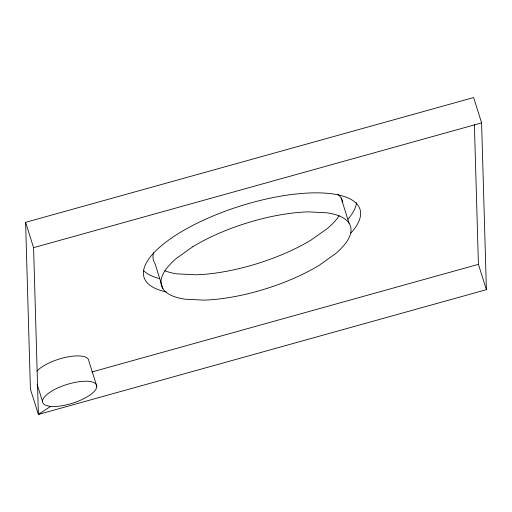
<?xml version="1.0" encoding="UTF-8"?>
<svg xmlns="http://www.w3.org/2000/svg" width="512" height="512" viewBox="0 0 512 512"><rect width="100%" height="100%" fill="white"/><g stroke="black" fill="none" stroke-linecap="round" stroke-linejoin="round"><path stroke-width="0.77" d="M50.669 406.355L38.387 414.432L30.4 389.094L25.6 222.33L473.613 97.568L481.6 122.906L486.4 289.67L38.387 414.432L33.587 247.661L25.6 222.33M33.587 247.661L481.6 122.906M91.981 371.949L478.413 264.339L474.394 124.698M478.413 264.339L486.4 289.67M341.088 197.914L349.075 223.251M162.925 288.749L154.931 263.418A99.066 34.208 -17.5 0 1 153.549 252.666M96.813 386.298A28.307 9.773 -17.5 0 0 55.834 388.89A28.307 9.773 -17.5 0 0 56.333 406.394A28.307 9.773 -17.5 0 0 96.813 386.298L88.826 360.966A28.307 9.773 -17.5 0 0 67.27 357.018A28.307 9.773 -17.5 0 0 36.941 371.104M37.101 384.282L42.509 401.421M339.206 215.68A99.066 34.208 -17.5 0 1 327.411 228.474L311.187 239.968A99.066 34.208 -17.5 0 1 195.776 274.79L177.005 273.856A99.066 34.208 -17.5 0 1 164.896 270.771M337.786 194.323A99.066 34.208 -17.5 0 1 342.803 202.067M166.163 291.859A113.216 39.091 -17.5 0 1 172.493 237.395A113.216 39.091 -17.5 0 1 312.224 192.89A113.216 39.091 -17.5 0 1 350.918 233.018M356.538 202.566A113.216 39.091 -17.5 0 1 348.019 219.117M159.219 278.502A113.216 39.091 -17.5 0 1 143.859 270.816M192.826 246.701L176.602 258.195A99.066 34.208 -17.5 0 0 184.992 299.187L203.763 300.122A99.066 34.208 -17.5 0 0 319.174 265.299L335.398 253.805A99.066 34.208 -17.5 0 0 327.008 212.813L308.237 211.878A99.066 34.208 -17.5 0 0 192.826 246.701"/></g></svg>
